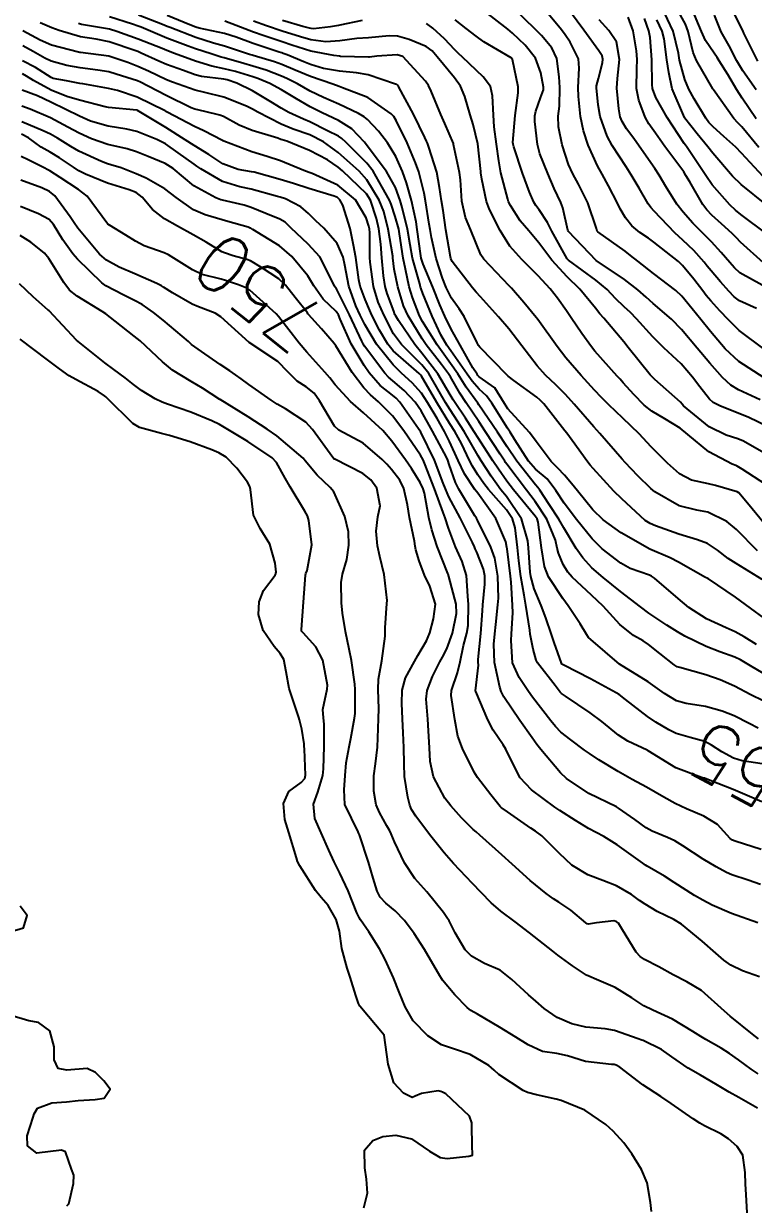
# Model space of a CAD drawing. Header units: metres. Extents: x 318500 to 325275, y 7408834 to 7428799.
# Drawn here: x 322776 to 322826.7, y 7421808 to 7421890.1 of the extents above; entities that cross this region are included whole.
import ezdxf
from ezdxf.enums import TextEntityAlignment as Align

# ---------------------------------------------------------------- set-up
doc = ezdxf.new("R2010")
doc.units = ezdxf.units.M
doc.header["$MEASUREMENT"] = 0
for name, color, linetype in [('Cotas', 45, 'Continuous'), ('Curvas de Nivel 1m', 11, 'Continuous'), ('Curvas de Nivel 5m', 15, 'Continuous'), ('Vias Primárias', 230, 'Continuous')]:
    doc.layers.add(name, color=color, linetype=linetype)
doc.styles.add('Style-STANDARD', font='STANDARD.shx')

msp = doc.modelspace()

# ---------------------------------------------------------------- linework, layer by layer
at = {"layer": 'Curvas de Nivel 1m', "flags": 128}
for points, elevation in [([(322827.438, 7421865.502), (322825.677, 7421866.654), (322824.724, 7421867.534), (322823.708, 7421868.729), (322823.035, 7421869.56), (322822.453, 7421870.295), (322821.736, 7421871.182), (322821.317, 7421871.584), (322819.757, 7421872.75), (322818.674, 7421873.616), (322818.171, 7421874.019), (322817.78, 7421874.302), (322815.9, 7421875.658), (322815.853, 7421875.712), (322815.802, 7421875.883), (322815.193, 7421877.666), (322814.54, 7421878.973), (322814.15, 7421879.677), (322813.86, 7421880.337), (322813.427, 7421881.687), (322813.16, 7421882.958), (322813.149, 7421883.691), (322813.226, 7421884.375), (322813.243, 7421885.69), (322813.203, 7421886.429), (322813.048, 7421887.694), (322812.702, 7421888.434), (322811.976, 7421889.289), (322811.77, 7421889.506), (322811.562, 7421889.716), (322810.002, 7421891.216)], 768), ([(322827.431, 7421867.503), (322825.709, 7421868.812), (322824.968, 7421869.531), (322824.363, 7421870.177), (322823.733, 7421870.866), (322823.423, 7421871.241), (322823.176, 7421871.558), (322822.551, 7421872.367), (322821.766, 7421873.309), (322821.484, 7421873.583), (322819.79, 7421874.929), (322819.406, 7421875.218), (322818.805, 7421875.615), (322818.251, 7421876.069), (322817.81, 7421876.629), (322817.44, 7421877.26), (322817.248, 7421877.639), (322816.626, 7421878.861), (322816.187, 7421879.655), (322815.859, 7421880.249), (322815.21, 7421881.667), (322814.889, 7421882.671), (322814.682, 7421883.672), (322814.545, 7421885.049), (322814.527, 7421885.674), (322814.598, 7421887.026), (322814.54, 7421887.674), (322813.972, 7421888.835), (322813.63, 7421889.339), (322813.361, 7421889.689), (322812.004, 7421891.33)], 769), ([(322827.078, 7421881.508), (322825.894, 7421882.939), (322825.606, 7421883.233), (322825.326, 7421883.529), (322823.93, 7421885.52), (322823.913, 7421885.55), (322823.888, 7421885.593), (322822.742, 7421887.568), (322822.515, 7421888.121), (322822.174, 7421889.577), (322821.987, 7421890.079), (322821.145, 7421891.589)], 776), ([(322826.876, 7421883.51), (322825.921, 7421884.935), (322825.548, 7421885.526), (322824.908, 7421886.573), (322824.323, 7421887.545), (322824.187, 7421887.772), (322823.965, 7421888.064), (322823.368, 7421888.953), (322823.098, 7421889.563), (322822.411, 7421891.167)], 777), ([(322826.995, 7421887.51), (322826.033, 7421889.466), (322826.009, 7421889.52), (322825.981, 7421889.58), (322825.004, 7421891.535)], 779), ([(322827.307, 7421851.502), (322825.491, 7421852.626), (322824.936, 7421852.97), (322824.199, 7421853.54), (322823.507, 7421854.01), (322822.818, 7421854.253), (322821.516, 7421854.643), (322819.898, 7421855.22), (322819.527, 7421855.382), (322819.181, 7421855.605), (322817.552, 7421857.103), (322817.01, 7421857.635), (322815.576, 7421859.203), (322815.366, 7421859.441), (322815.189, 7421859.656), (322814.115, 7421861.16), (322813.734, 7421861.679), (322813.612, 7421861.837), (322812.131, 7421863.703), (322811.895, 7421863.958), (322811.645, 7421864.171), (322810.058, 7421865.324), (322809.659, 7421865.634), (322809.61, 7421865.681), (322809.569, 7421865.731), (322807.688, 7421867.652), (322807.611, 7421867.761), (322807.511, 7421867.945), (322806.615, 7421869.777), (322806.254, 7421870.311), (322805.733, 7421871.049), (322805.368, 7421871.794), (322805.104, 7421872.445), (322804.656, 7421873.807), (322804.332, 7421875.272), (322804.244, 7421875.813), (322804.185, 7421876.195), (322803.93, 7421877.818), (322803.828, 7421878.337), (322803.452, 7421879.824), (322803.235, 7421880.45), (322802.659, 7421881.832), (322801.896, 7421883.39), (322801.716, 7421883.66), (322801.531, 7421883.846), (322799.917, 7421884.991), (322798.161, 7421885.662), (322797.928, 7421885.747), (322797.494, 7421885.904), (322795.938, 7421886.437), (322794.885, 7421886.877), (322793.943, 7421887.278), (322793.447, 7421887.457), (322791.949, 7421887.905), (322791.893, 7421887.924), (322791.703, 7421887.982), (322789.958, 7421888.554), (322789.21, 7421888.762), (322787.967, 7421889.149), (322786.184, 7421889.841), (322785.978, 7421889.923), (322785.657, 7421890.055), (322783.989, 7421890.695)], 761), ([(322826.974, 7421853.505), (322825.522, 7421854.983), (322824.845, 7421855.53), (322823.539, 7421856.17), (322822.774, 7421856.329), (322821.546, 7421856.618), (322819.842, 7421857.597), (322819.562, 7421857.826), (322818.659, 7421858.701), (322817.78, 7421859.627), (322817.583, 7421859.856), (322816.024, 7421861.654), (322815.617, 7421862.106), (322814.248, 7421863.674), (322813.647, 7421864.347), (322812.983, 7421865.02), (322812.268, 7421865.701), (322811.67, 7421866.357), (322810.619, 7421867.726), (322809.708, 7421868.919), (322809.004, 7421869.747), (322807.734, 7421871.137), (322807.444, 7421871.471), (322807.199, 7421871.768), (322805.767, 7421873.596), (322805.68, 7421873.791), (322805.65, 7421873.913), (322805.348, 7421875.797), (322805.15, 7421877.136), (322805.04, 7421877.802), (322804.899, 7421878.739), (322804.716, 7421879.807), (322804.156, 7421881.536), (322804.055, 7421881.817), (322804.005, 7421881.942), (322803.884, 7421882.203), (322803.101, 7421883.828), (322802.065, 7421885.701), (322801.985, 7421885.839), (322801.931, 7421885.892), (322801.85, 7421885.923), (322799.94, 7421886.551), (322799.132, 7421886.692), (322797.944, 7421886.819), (322796.847, 7421887.01), (322795.95, 7421887.269), (322795.482, 7421887.456), (322794.309, 7421887.945), (322794.049, 7421888.046), (322793.952, 7421888.08), (322793.763, 7421888.142), (322791.961, 7421888.744), (322790.772, 7421889.188), (322789.972, 7421889.438), (322788.199, 7421889.804), (322787.978, 7421889.867), (322787.561, 7421890.034), (322785.99, 7421890.693)], 762), ([(322827.344, 7421855.502), (322826.392, 7421856.667), (322825.687, 7421857.519), (322825.561, 7421857.596), (322824.063, 7421858.04), (322823.566, 7421858.147), (322822.395, 7421858.395), (322821.573, 7421858.833), (322820.728, 7421859.589), (322819.597, 7421860.718), (322818.765, 7421861.613), (322817.626, 7421862.722), (322816.646, 7421863.645), (322816.148, 7421864.155), (322815.65, 7421864.667), (322814.724, 7421865.669), (322813.678, 7421866.897), (322813.066, 7421867.689), (322811.718, 7421869.572), (322811.611, 7421869.712), (322810.751, 7421870.746), (322809.904, 7421871.738), (322809.743, 7421871.913), (322807.966, 7421873.758), (322807.774, 7421874.06), (322807.065, 7421875.771), (322806.694, 7421876.662), (322806.438, 7421877.781), (322806.351, 7421879.273), (322806.288, 7421879.783), (322805.879, 7421881.717), (322805.859, 7421881.79), (322805.279, 7421883.184), (322805.001, 7421883.803), (322804.309, 7421885.43), (322804.135, 7421885.817), (322803.935, 7421886.129), (322802.36, 7421887.836), (322801.961, 7421887.96), (322800.549, 7421887.861), (322800.045, 7421887.783), (322799.959, 7421887.783), (322798.013, 7421887.845), (322797.959, 7421887.848), (322797.55, 7421887.904), (322795.963, 7421888.202), (322794.632, 7421888.612), (322793.963, 7421888.843), (322792.653, 7421889.287), (322791.973, 7421889.534), (322790.788, 7421889.992), (322789.984, 7421890.289)], 763), ([(322827.566, 7421858.108), (322825.917, 7421859.177), (322825.579, 7421859.379), (322825.485, 7421859.428), (322825.219, 7421859.525), (322823.592, 7421860.371), (322822.145, 7421861.572), (322821.617, 7421862.016), (322820.542, 7421862.675), (322819.634, 7421863.186), (322819.1, 7421863.608), (322818.385, 7421864.356), (322817.655, 7421865.176), (322817.439, 7421865.415), (322817.231, 7421865.636), (322815.686, 7421867.361), (322815.446, 7421867.662), (322814.781, 7421868.592), (322814.036, 7421869.677), (322813.725, 7421870.157), (322813.1, 7421871.056), (322812.574, 7421871.697), (322811.753, 7421872.593), (322810.609, 7421873.727), (322809.784, 7421874.66), (322809.105, 7421875.747), (322808.367, 7421877.202), (322808.158, 7421877.757), (322807.843, 7421879.31), (322807.775, 7421879.761), (322807.765, 7421879.847), (322807.567, 7421881.765), (322807.235, 7421883.111), (322807.016, 7421883.773), (322806.649, 7421885.049), (322806.353, 7421885.784), (322805.938, 7421886.347), (322804.743, 7421887.808), (322804.378, 7421888.228), (322803.967, 7421888.527), (322802.792, 7421889.012), (322801.974, 7421889.241), (322801.398, 7421889.272), (322799.973, 7421889.138), (322799.168, 7421889.078), (322797.97, 7421888.93), (322797.016, 7421888.863), (322795.971, 7421888.992), (322795.234, 7421889.196), (322793.975, 7421889.589), (322792.878, 7421889.967), (322791.985, 7421890.295)], 764), ([(322827.62, 7421862.16), (322826.386, 7421862.755), (322825.633, 7421863.056), (322824.414, 7421863.538), (322823.898, 7421863.802), (322823.645, 7421864.029), (322822.977, 7421864.884), (322822.46, 7421865.568), (322821.673, 7421866.475), (322820.483, 7421867.592), (322819.701, 7421868.363), (322818.582, 7421869.617), (322818.154, 7421870.054), (322817.728, 7421870.443), (322817.13, 7421871.035), (322816.529, 7421871.648), (322815.75, 7421872.296), (322813.863, 7421873.679), (322813.772, 7421873.781), (322812.703, 7421875.696), (322812.399, 7421876.294), (322811.815, 7421877.194), (322811.586, 7421877.482), (322811.448, 7421877.716), (322811.151, 7421878.399), (322810.656, 7421879.728), (322810.054, 7421881.56), (322810.003, 7421881.738), (322809.992, 7421881.85), (322810.159, 7421883.736), (322810.355, 7421885.302), (322810.362, 7421885.734), (322809.958, 7421887.624), (322809.875, 7421887.741), (322807.971, 7421888.86), (322807.449, 7421889.242), (322806.753, 7421889.778), (322805.989, 7421890.378)], 766), ([(322827.163, 7421863.987), (322825.652, 7421864.683), (322825.124, 7421864.998), (322824.55, 7421865.537), (322823.675, 7421866.52), (322822.797, 7421867.563), (322821.709, 7421868.878), (322821, 7421869.587), (322819.731, 7421870.685), (322819.244, 7421871.117), (322818.681, 7421871.616), (322817.751, 7421872.337), (322815.77, 7421873.66), (322813.844, 7421875.68), (322813.801, 7421875.767), (322813.456, 7421877.325), (322813.325, 7421877.687), (322812.871, 7421878.658), (322812.426, 7421879.701), (322811.871, 7421881.083), (322811.697, 7421881.713), (322811.51, 7421883.33), (322811.518, 7421883.716), (322811.583, 7421884.037), (322811.919, 7421884.967), (322812.108, 7421885.527), (322812.114, 7421885.707), (322811.945, 7421886.703), (322811.558, 7421887.716), (322810.855, 7421888.612), (322809.977, 7421889.466), (322809.645, 7421889.743), (322807.999, 7421891)], 767), ([(322827.3, 7421871.951), (322825.759, 7421872.818), (322825.381, 7421873.143), (322825.055, 7421873.531), (322824.465, 7421874.224), (322823.791, 7421874.95), (322823.494, 7421875.253), (322823.182, 7421875.559), (322822.49, 7421876.253), (322821.814, 7421877.016), (322821.383, 7421877.584), (322820.624, 7421878.807), (322820.156, 7421879.597), (322819.857, 7421880.051), (322818.758, 7421881.617), (322818.39, 7421882.128), (322817.892, 7421882.812), (322817.574, 7421883.312), (322817.454, 7421883.637), (322817.353, 7421884.194), (322817.208, 7421885.641), (322817.263, 7421886.318), (322817.406, 7421887.638), (322817.188, 7421888.858), (322816.656, 7421889.65), (322815.991, 7421890.374)], 771), ([(322827.392, 7421873.504), (322825.791, 7421874.943), (322825.51, 7421875.239), (322825.22, 7421875.529), (322824.471, 7421876.205), (322823.813, 7421876.821), (322823.451, 7421877.19), (322823.173, 7421877.56), (322822.278, 7421879.139), (322822.01, 7421879.578), (322821.853, 7421879.812), (322820.546, 7421881.593), (322819.889, 7421882.52), (322819.435, 7421883.147), (322819.173, 7421883.611), (322818.745, 7421884.79), (322818.574, 7421885.62), (322818.598, 7421886.972), (322818.619, 7421887.62), (322818.57, 7421888.225), (322818.335, 7421889.625), (322817.994, 7421890.565)], 772), ([(322827.658, 7421875.501), (322825.813, 7421876.849), (322825.443, 7421877.152), (322825.061, 7421877.531), (322823.841, 7421878.926), (322823.387, 7421879.557), (322822.423, 7421881.021), (322822.052, 7421881.577), (322821.979, 7421881.676), (322821.882, 7421881.802), (322820.697, 7421883.592), (322819.921, 7421884.998), (322819.692, 7421885.604), (322819.659, 7421885.879), (322819.65, 7421887.605), (322819.522, 7421889.154), (322819.436, 7421889.608), (322819.128, 7421890.478)], 773), ([(322827.625, 7421877.502), (322825.841, 7421878.948), (322825.251, 7421879.529), (322823.874, 7421881.123), (322823.53, 7421881.555), (322822.796, 7421882.473), (322821.915, 7421883.58), (322821.9, 7421883.601), (322821.065, 7421885.589), (322820.82, 7421886.718), (322820.688, 7421887.593), (322820.497, 7421889.072), (322820.365, 7421889.596), (322819.992, 7421890.388)], 774), ([(322826.894, 7421885.51), (322825.95, 7421886.839), (322825.543, 7421887.526), (322825.009, 7421888.573), (322824.457, 7421889.543), (322823.997, 7421890.697)], 778), ([(322827.364, 7421843.064), (322826.525, 7421843.503), (322825.379, 7421844.089), (322824.394, 7421844.526), (322823.39, 7421844.88), (322821.581, 7421845.385), (322821.398, 7421845.447), (322821.202, 7421845.573), (322820.193, 7421846.373), (322819.414, 7421846.995), (322819.048, 7421847.237), (322818.375, 7421847.616), (322817.431, 7421848.377), (322816.253, 7421849.642), (322815.462, 7421850.421), (322814.101, 7421851.671), (322813.815, 7421852.007), (322813.489, 7421852.549), (322813.151, 7421853.34), (322813.075, 7421853.686), (322812.959, 7421854.238), (322812.345, 7421855.698), (322811.548, 7421856.932), (322810.937, 7421857.716), (322809.578, 7421859.518), (322809.49, 7421859.642), (322809.431, 7421859.732), (322809.116, 7421860.208), (322808.093, 7421861.753), (322807.621, 7421862.471), (322806.741, 7421863.773), (322806.305, 7421864.439), (322805.658, 7421865.581), (322805.526, 7421865.791), (322805.037, 7421866.429), (322803.978, 7421867.807), (322803.696, 7421868.213), (322802.726, 7421869.825), (322802.407, 7421870.51), (322801.997, 7421871.836), (322801.758, 7421873.072), (322801.665, 7421873.842), (322801.652, 7421873.961), (322801.344, 7421875.847), (322801.037, 7421877.077), (322800.716, 7421877.857), (322799.841, 7421879.278), (322799.309, 7421879.878), (322797.869, 7421881.156), (322796.836, 7421881.91), (322795.885, 7421882.386), (322794.743, 7421882.792), (322793.892, 7421883.14), (322792.273, 7421883.966), (322791.903, 7421884.17), (322791.507, 7421884.375), (322789.915, 7421885.013), (322788.61, 7421885.33), (322787.922, 7421885.503), (322786.354, 7421886.046), (322785.932, 7421886.222), (322784.684, 7421886.815), (322783.941, 7421887.137), (322783.266, 7421887.413), (322781.947, 7421887.859), (322779.972, 7421888.107), (322779.95, 7421888.107), (322779.932, 7421888.112), (322779.834, 7421888.132), (322777.957, 7421888.627), (322777.159, 7421888.975), (322775.972, 7421889.626)], 757), ([(322827.392, 7421844.982), (322826.489, 7421845.504), (322825.806, 7421845.918), (322825.406, 7421846.109), (322824.354, 7421846.48), (322823.413, 7421846.84), (322821.936, 7421847.565), (322821.424, 7421847.86), (322820.679, 7421848.334), (322819.444, 7421849.173), (322818.848, 7421849.609), (322817.466, 7421850.673), (322816.266, 7421851.642), (322815.487, 7421852.311), (322814.841, 7421853.007), (322814.379, 7421853.667), (322813.521, 7421855.087), (322813.174, 7421855.685), (322812.516, 7421856.725), (322811.874, 7421857.705), (322811.737, 7421857.883), (322811.564, 7421858.071), (322810.277, 7421859.723), (322809.595, 7421860.716), (322808.916, 7421861.74), (322807.638, 7421863.643), (322807.552, 7421863.761), (322806.743, 7421864.866), (322806.16, 7421865.782), (322805.671, 7421866.5), (322804.738, 7421867.8), (322803.714, 7421869.422), (322803.515, 7421869.813), (322803.012, 7421871.1), (322802.799, 7421871.824), (322802.533, 7421873.054), (322802.379, 7421873.834), (322802.126, 7421875.506), (322802.063, 7421875.837), (322801.809, 7421876.731), (322801.547, 7421877.574), (322801.428, 7421877.846), (322800.919, 7421878.769), (322800.295, 7421879.863), (322799.858, 7421880.426), (322798.396, 7421881.892), (322798.126, 7421882.14), (322797.884, 7421882.294), (322797.127, 7421882.668), (322795.894, 7421883.294), (322795.454, 7421883.485), (322794.44, 7421883.942), (322793.904, 7421884.239), (322793.184, 7421884.685), (322791.922, 7421885.447), (322790.817, 7421885.987), (322790.151, 7421886.216), (322789.933, 7421886.262), (322788.364, 7421886.454), (322787.935, 7421886.557), (322787.121, 7421886.855), (322785.942, 7421887.278), (322785.397, 7421887.51), (322784.189, 7421888.076), (322783.951, 7421888.177), (322783.802, 7421888.232), (322781.961, 7421888.854), (322781.051, 7421889.032), (322779.966, 7421889.204), (322778.486, 7421889.639), (322777.975, 7421889.827), (322777.164, 7421890.172)], 758), ([(322826.907, 7421846.997), (322826.049, 7421847.514), (322825.425, 7421847.873), (322824.813, 7421848.145), (322823.438, 7421848.77), (322822.221, 7421849.562), (322821.459, 7421850.179), (322819.832, 7421851.595), (322819.626, 7421851.743), (322819.482, 7421851.813), (322818.146, 7421852.279), (322817.49, 7421852.64), (322816.201, 7421853.643), (322815.51, 7421854.327), (322814.415, 7421855.667), (322813.547, 7421856.807), (322812.978, 7421857.689), (322812.369, 7421858.499), (322811.575, 7421859.175), (322811.076, 7421859.715), (322810.13, 7421861.197), (322809.807, 7421861.728), (322809.614, 7421862.019), (322808.528, 7421863.747), (322808.158, 7421864.265), (322807.65, 7421864.724), (322807.158, 7421865.27), (322806.819, 7421865.773), (322805.684, 7421867.392), (322805.407, 7421867.793), (322804.989, 7421868.509), (322804.378, 7421869.803), (322803.736, 7421871.378), (322803.618, 7421871.691), (322803.584, 7421871.812), (322803.522, 7421872.035), (322803.031, 7421873.827), (322802.864, 7421874.749), (322802.681, 7421875.831), (322802.31, 7421877.34), (322802.167, 7421877.837), (322801.834, 7421878.745), (322801.224, 7421879.849), (322799.877, 7421881.639), (322799.693, 7421881.873), (322798.815, 7421882.812), (322797.895, 7421883.391), (322796.755, 7421883.911), (322795.906, 7421884.344), (322794.956, 7421884.893), (322793.924, 7421885.519), (322793.113, 7421885.958), (322792.282, 7421886.315), (322791.935, 7421886.431), (322790.731, 7421886.785), (322789.94, 7421886.978), (322789.081, 7421887.153), (322787.945, 7421887.5), (322786.496, 7421888.045), (322785.953, 7421888.252), (322785.63, 7421888.38), (322783.964, 7421889.041), (322782.494, 7421889.58), (322781.974, 7421889.724), (322780.044, 7421890.065), (322779.979, 7421890.079), (322779.831, 7421890.132)], 759), ([(322827.017, 7421841.175), (322826.407, 7421841.504), (322825.348, 7421842.029), (322824.534, 7421842.351), (322823.357, 7421842.679), (322822.035, 7421842.888), (322821.363, 7421843.076), (322820.519, 7421843.583), (322819.382, 7421844.393), (322817.4, 7421845.63), (322815.417, 7421847.342), (322815.251, 7421847.485), (322815.117, 7421847.655), (322814.663, 7421848.43), (322813.833, 7421849.674), (322813.458, 7421850.184), (322812.458, 7421851.695), (322812.188, 7421852.401), (322811.987, 7421853.703), (322811.755, 7421855.478), (322811.671, 7421855.708), (322811.533, 7421855.913), (322810.031, 7421857.725), (322809.566, 7421858.328), (322808.993, 7421859.158), (322808.606, 7421859.745), (322807.603, 7421861.299), (322807.309, 7421861.765), (322806.698, 7421862.7), (322805.977, 7421863.785), (322805.846, 7421863.991), (322805.646, 7421864.341), (322804.783, 7421865.799), (322803.681, 7421867.221), (322803.185, 7421867.818), (322802.046, 7421869.504), (322801.843, 7421869.838), (322801.803, 7421869.921), (322801.723, 7421870.138), (322801.258, 7421871.37), (322801.119, 7421871.849), (322800.999, 7421872.604), (322800.896, 7421873.853), (322800.835, 7421874.803), (322800.695, 7421875.857), (322800.521, 7421876.573), (322800.096, 7421877.866), (322799.827, 7421878.304), (322798.163, 7421879.895), (322797.854, 7421880.157), (322797.113, 7421880.656), (322795.871, 7421881.306), (322794.302, 7421881.944), (322793.976, 7421882.043), (322793.881, 7421882.079), (322793.669, 7421882.165), (322791.887, 7421882.695), (322790.983, 7421883.076), (322789.897, 7421883.664), (322789.654, 7421883.761), (322788.608, 7421884.019), (322787.902, 7421884.187), (322787.663, 7421884.273), (322785.916, 7421885.128), (322784.079, 7421886.078), (322783.979, 7421886.128), (322783.931, 7421886.148), (322782.445, 7421886.612), (322781.936, 7421886.76), (322781.171, 7421886.884), (322779.939, 7421887.053), (322779.011, 7421887.214), (322777.943, 7421887.504), (322777.496, 7421887.717), (322776.691, 7421888.179), (322775.956, 7421888.58)], 756), ([(322827.276, 7421836.057), (322826.266, 7421836.496), (322825.281, 7421836.906), (322823.686, 7421837.544), (322823.292, 7421837.692), (322823.092, 7421837.753), (322821.303, 7421838.429), (322819.393, 7421839.599), (322819.35, 7421839.629), (322819.32, 7421839.644), (322817.969, 7421840.263), (322817.331, 7421840.692), (322816.176, 7421841.642), (322815.349, 7421842.248), (322813.648, 7421843.393), (322813.369, 7421843.592), (322813.284, 7421843.681), (322812.927, 7421844.137), (322811.709, 7421845.705), (322811.605, 7421845.91), (322811.41, 7421846.662), (322811.201, 7421847.712), (322811.16, 7421847.977), (322810.881, 7421849.716), (322810.772, 7421850.405), (322810.553, 7421851.719), (322810.405, 7421852.807), (322810.316, 7421853.722), (322810.157, 7421855.088), (322809.964, 7421855.726), (322809.539, 7421856.346), (322808.309, 7421857.749), (322807.986, 7421858.175), (322807.57, 7421858.78), (322807.183, 7421859.373), (322806.983, 7421859.769), (322806.421, 7421860.955), (322805.958, 7421861.785), (322805.618, 7421862.326), (322804.707, 7421863.799), (322803.658, 7421865.622), (322803.579, 7421865.731), (322803.485, 7421865.813), (322801.683, 7421867.386), (322801.3, 7421867.846), (322800.725, 7421868.834), (322800.196, 7421869.863), (322800.049, 7421870.191), (322799.731, 7421870.95), (322799.387, 7421871.874), (322799.292, 7421872.329), (322799.082, 7421873.877), (322798.927, 7421874.735), (322798.702, 7421875.881), (322798.19, 7421877.512), (322797.977, 7421877.888), (322797.822, 7421878.031), (322797.584, 7421878.134), (322795.831, 7421878.658), (322794.758, 7421879.015), (322793.84, 7421879.299), (322792.025, 7421879.791), (322791.848, 7421879.83), (322790.907, 7421879.984), (322789.856, 7421880.371), (322788.875, 7421881.024), (322787.866, 7421881.651), (322787.237, 7421882.036), (322785.883, 7421882.91), (322783.936, 7421884.079), (322783.9, 7421884.099), (322783.876, 7421884.105), (322781.903, 7421884.29), (322781.686, 7421884.33), (322779.91, 7421884.791), (322779.008, 7421885.049), (322777.92, 7421885.503), (322776.701, 7421886.178), (322776.225, 7421886.478), (322775.934, 7421886.626)], 754), ([(322827.229, 7421832.754), (322825.432, 7421833.322), (322825.238, 7421833.399), (322825.086, 7421833.522), (322824.197, 7421834.483), (322823.255, 7421835.058), (322822.048, 7421835.562), (322821.265, 7421835.932), (322820.475, 7421836.378), (322819.282, 7421837.085), (322818.287, 7421837.615), (322817.298, 7421838.158), (322815.973, 7421838.98), (322815.316, 7421839.41), (322814.977, 7421839.655), (322814.02, 7421840.363), (322813.332, 7421840.9), (322812.95, 7421841.3), (322812.637, 7421841.691), (322811.364, 7421843.327), (322811.085, 7421843.713), (322810.419, 7421844.685), (322809.965, 7421845.724), (322809.879, 7421847.262), (322809.907, 7421847.725), (322809.982, 7421849.185), (322809.975, 7421849.725), (322809.879, 7421851.321), (322809.837, 7421851.726), (322809.589, 7421853.639), (322809.581, 7421853.729), (322809.506, 7421854.13), (322808.82, 7421855.741), (322807.556, 7421857.506), (322807.356, 7421857.763), (322806.638, 7421858.842), (322806.197, 7421859.781), (322805.6, 7421861.1), (322805.239, 7421861.794), (322804.73, 7421862.692), (322804.064, 7421863.806), (322803.646, 7421864.437), (322803.006, 7421865.172), (322802.265, 7421865.831), (322801.669, 7421866.412), (322800.527, 7421867.857), (322799.71, 7421869.218), (322799.383, 7421869.873), (322799.083, 7421870.52), (322798.598, 7421871.881), (322798.314, 7421873.332), (322798.205, 7421873.886), (322797.784, 7421874.836), (322796.855, 7421875.904), (322796.309, 7421876.416), (322795.81, 7421876.921), (322795.273, 7421877.386), (322794.196, 7421877.944), (322793.822, 7421878.072), (322793.656, 7421878.118), (322791.83, 7421878.619), (322791.03, 7421878.784), (322789.837, 7421879.153), (322788.324, 7421880.023), (322788.046, 7421880.22), (322787.853, 7421880.361), (322786.757, 7421881.145), (322785.867, 7421881.766), (322785.684, 7421881.868), (322785.27, 7421882.059), (322783.878, 7421882.632), (322783.183, 7421882.788), (322781.883, 7421882.998), (322780.66, 7421883.35), (322779.893, 7421883.683), (322778.952, 7421884.144), (322777.907, 7421884.655), (322776.979, 7421885.109), (322775.919, 7421885.489)], 753), ([(322827.198, 7421830.313), (322826.32, 7421830.622), (322825.205, 7421830.984), (322824.821, 7421831.141), (322824.098, 7421831.537), (322823.218, 7421832.084), (322821.795, 7421833.001), (322821.237, 7421833.34), (322820.736, 7421833.578), (322819.662, 7421834.011), (322819.247, 7421834.252), (322818.47, 7421834.83), (322817.336, 7421835.629), (322817.261, 7421835.674), (322817.18, 7421835.712), (322815.275, 7421836.643), (322813.713, 7421837.674), (322813.296, 7421838.065), (322811.945, 7421839.701), (322811.665, 7421840.047), (322811.328, 7421840.493), (322810.473, 7421841.719), (322809.364, 7421843.362), (322809.18, 7421843.733), (322809.095, 7421844.013), (322808.716, 7421845.74), (322808.679, 7421847.007), (322808.743, 7421847.74), (322808.803, 7421848.366), (322808.957, 7421849.737), (322808.99, 7421850.204), (322808.944, 7421851.738), (322808.742, 7421852.991), (322808.468, 7421853.745), (322807.528, 7421855.629), (322807.462, 7421855.761), (322807.361, 7421855.934), (322806.241, 7421857.78), (322806.015, 7421858.234), (322805.577, 7421859.494), (322805.475, 7421859.791), (322805.379, 7421859.997), (322804.41, 7421861.802), (322803.631, 7421863.211), (322803.207, 7421863.816), (322802.444, 7421864.624), (322801.655, 7421865.31), (322801.367, 7421865.555), (322801.108, 7421865.848), (322799.688, 7421867.723), (322799.599, 7421867.871), (322799.502, 7421868.063), (322798.637, 7421869.881), (322797.738, 7421871.684), (322797.656, 7421871.808), (322797.598, 7421871.892), (322797.462, 7421872.177), (322796.577, 7421873.908), (322795.783, 7421874.791), (322794.574, 7421875.938), (322794.174, 7421876.315), (322793.806, 7421876.535), (322792.84, 7421876.93), (322791.814, 7421877.351), (322791.34, 7421877.502), (322789.819, 7421877.851), (322789.702, 7421877.885), (322789.362, 7421878.007), (322787.832, 7421878.859), (322786.398, 7421880.045), (322785.854, 7421880.404), (322784.676, 7421880.886), (322783.861, 7421881.222), (322783.198, 7421881.425), (322781.866, 7421881.723), (322780.724, 7421882.121), (322779.876, 7421882.512), (322779.092, 7421882.931), (322777.891, 7421883.563), (322776.48, 7421884.181), (322775.903, 7421884.384)], 752), ([(322826.995, 7421827.66), (322825.172, 7421828.292), (322823.841, 7421828.879), (322823.185, 7421829.228), (322822.614, 7421829.556), (322821.199, 7421830.466), (322820.525, 7421830.905), (322819.31, 7421831.598), (322819.211, 7421831.663), (322819.015, 7421831.801), (322817.232, 7421833.082), (322816.319, 7421833.639), (322815.246, 7421834.215), (322814.343, 7421834.755), (322813.258, 7421835.458), (322813.124, 7421835.547), (322812.912, 7421835.685), (322811.278, 7421836.881), (322810.494, 7421837.718), (322809.667, 7421839.375), (322809.505, 7421839.728), (322809.323, 7421840.026), (322808.627, 7421841.035), (322808.252, 7421841.746), (322807.411, 7421843.717), (322807.407, 7421843.759), (322807.606, 7421845.548), (322807.591, 7421845.757), (322807.588, 7421845.943), (322807.762, 7421847.755), (322807.879, 7421849.318), (322807.915, 7421849.753), (322808.053, 7421851.17), (322808.052, 7421851.751), (322807.956, 7421852.224), (322807.496, 7421853.4), (322807.382, 7421853.645), (322807.33, 7421853.763), (322807.191, 7421854.078), (322806.335, 7421855.778), (322805.552, 7421857.246), (322805.303, 7421857.793), (322805.153, 7421858.205), (322804.547, 7421859.8), (322803.609, 7421861.734), (322803.566, 7421861.811), (322803.447, 7421861.978), (322802.133, 7421863.833), (322801.899, 7421864.093), (322801.645, 7421864.3), (322800.782, 7421864.984), (322800.02, 7421865.865), (322799.667, 7421866.359), (322798.757, 7421867.879), (322798.011, 7421869.591), (322797.885, 7421869.888), (322797.722, 7421870.123), (322796.811, 7421870.984), (322796.161, 7421871.914), (322795.75, 7421872.59), (322794.64, 7421873.937), (322793.781, 7421874.676), (322791.94, 7421875.827), (322791.799, 7421875.9), (322791.748, 7421875.92), (322791.608, 7421875.973), (322790.192, 7421876.383), (322789.805, 7421876.488), (322788.619, 7421876.828), (322787.812, 7421877.19), (322786.623, 7421878.042), (322785.829, 7421878.643), (322784.53, 7421879.379), (322783.844, 7421879.693), (322782.793, 7421880.096), (322782.065, 7421880.32), (322781.853, 7421880.388), (322781.421, 7421880.548), (322779.861, 7421881.257), (322779.303, 7421881.577), (322778.379, 7421882.152), (322777.874, 7421882.431), (322777.367, 7421882.678), (322775.887, 7421883.297)], 751), ([(322827.052, 7421819.606), (322826.629, 7421819.924), (322825.075, 7421821.177), (322824.681, 7421821.526), (322823.101, 7421822.942), (322822.08, 7421823.56), (322821.115, 7421824.032), (322820.121, 7421824.586), (322819.125, 7421825.103), (322818.826, 7421825.303), (322818.562, 7421825.609), (322817.61, 7421827.166), (322817.317, 7421827.628), (322817.237, 7421827.705), (322817.161, 7421827.751), (322817.008, 7421827.785), (322815.791, 7421827.644), (322815.243, 7421827.565), (322815.159, 7421827.587), (322815.069, 7421827.651), (322814.025, 7421828.524), (322813.174, 7421829.096), (322812.817, 7421829.326), (322812.316, 7421829.693), (322811.193, 7421830.605), (322809.939, 7421831.723), (322809.22, 7421832.375), (322807.695, 7421833.753), (322807.45, 7421833.965), (322807.244, 7421834.145), (322806.43, 7421834.95), (322805.685, 7421835.784), (322805.268, 7421836.321), (322804.479, 7421837.798), (322804.244, 7421838.863), (322804.209, 7421839.801), (322804.141, 7421840.993), (322804.082, 7421841.803), (322803.977, 7421843.188), (322804.035, 7421843.803), (322804.409, 7421844.776), (322804.925, 7421845.795), (322805.098, 7421846.098), (322805.409, 7421846.676), (322805.806, 7421847.784), (322806.082, 7421849.139), (322806.049, 7421849.781), (322805.548, 7421851.72), (322805.531, 7421851.789), (322805.519, 7421851.828), (322805.481, 7421851.915), (322804.735, 7421853.798), (322804.365, 7421854.953), (322804.163, 7421855.804), (322803.853, 7421857.51), (322803.763, 7421857.808), (322803.564, 7421858.239), (322802.961, 7421859.206), (322802.534, 7421859.826), (322801.599, 7421861.104), (322800.952, 7421861.85), (322799.628, 7421863.09), (322798.707, 7421863.879), (322797.651, 7421865.017), (322797.275, 7421865.514), (322796.946, 7421865.901), (322795.681, 7421867.294), (322795.158, 7421867.928), (322793.717, 7421869.772), (322793.554, 7421869.952), (322791.736, 7421871.599), (322791.514, 7421871.749), (322790.933, 7421871.982), (322790.031, 7421872.283), (322789.745, 7421872.356), (322788.426, 7421872.696), (322787.755, 7421873.005), (322786.082, 7421874.047), (322785.772, 7421874.195), (322784.395, 7421874.686), (322783.784, 7421875.007), (322783.126, 7421875.426), (322781.982, 7421876.107), (322781.867, 7421876.185), (322781.793, 7421876.283), (322780.439, 7421878.124), (322779.827, 7421878.598), (322778.559, 7421879.43), (322777.846, 7421879.887), (322777.302, 7421880.168), (322776.328, 7421880.656), (322775.857, 7421880.896)], 749), ([(322827.025, 7421817.168), (322826.538, 7421817.497), (322825.671, 7421818.145), (322825.041, 7421818.583), (322824.453, 7421818.938), (322823.403, 7421819.545), (322823.053, 7421819.762), (322822.5, 7421820.114), (322821.071, 7421820.954), (322819.7, 7421821.591), (322819.084, 7421821.894), (322818.254, 7421822.451), (322817.103, 7421823.154), (322815.954, 7421823.642), (322815.106, 7421824.025), (322814.123, 7421824.657), (322813.126, 7421825.399), (322812.768, 7421825.685), (322811.149, 7421826.954), (322810.149, 7421827.72), (322809.167, 7421828.462), (322808.476, 7421829.044), (322807.785, 7421829.751), (322807.189, 7421830.39), (322805.866, 7421831.78), (322805.221, 7421832.525), (322804.211, 7421833.8), (322803.253, 7421835.061), (322802.959, 7421835.516), (322802.833, 7421835.816), (322802.701, 7421836.386), (322802.471, 7421837.822), (322802.434, 7421838.692), (322802.415, 7421839.824), (322802.369, 7421840.863), (322802.332, 7421841.825), (322802.291, 7421842.891), (322802.311, 7421843.826), (322802.531, 7421844.674), (322803.157, 7421845.814), (322803.404, 7421846.218), (322803.985, 7421847.234), (322804.23, 7421847.802), (322804.472, 7421848.762), (322804.618, 7421849.798), (322804.23, 7421851.041), (322803.856, 7421851.806), (322803.49, 7421852.805), (322803.257, 7421853.573), (322803.208, 7421853.814), (322803.153, 7421854.168), (322802.806, 7421855.821), (322802.673, 7421856.693), (322802.429, 7421857.827), (322802.135, 7421858.401), (322801.573, 7421859.143), (322801.238, 7421859.506), (322800.911, 7421859.85), (322799.597, 7421860.981), (322797.907, 7421861.887), (322797.614, 7421862.15), (322796.565, 7421863.906), (322796.191, 7421864.457), (322795.65, 7421864.882), (322795.004, 7421865.28), (322794.371, 7421865.939), (322793.67, 7421866.648), (322791.69, 7421867.97), (322789.716, 7421869.753), (322789.31, 7421870.006), (322788.154, 7421870.454), (322787.726, 7421870.639), (322786.367, 7421871.41), (322785.738, 7421871.81), (322785.586, 7421871.9), (322785.269, 7421872.057), (322783.75, 7421872.728), (322782.651, 7421873.202), (322781.764, 7421873.688), (322781.283, 7421874.115), (322779.788, 7421875.913), (322779.696, 7421876.038), (322779.628, 7421876.132), (322779.245, 7421876.691), (322778.189, 7421878.154), (322777.824, 7421878.45), (322777.284, 7421878.713), (322775.836, 7421879.233)], 748), ([(322826.989, 7421814.778), (322825.681, 7421815.51), (322825.006, 7421815.888), (322824.094, 7421816.454), (322823.023, 7421817.074), (322822.174, 7421817.559), (322821.038, 7421818.351), (322820.323, 7421818.861), (322819.049, 7421819.475), (322818.957, 7421819.509), (322818.683, 7421819.605), (322817.058, 7421820.166), (322816.405, 7421820.292), (322815.061, 7421820.415), (322814.092, 7421820.637), (322813.071, 7421821.082), (322812.173, 7421821.694), (322811.588, 7421822.205), (322811.089, 7421822.643), (322809.909, 7421823.722), (322809.109, 7421824.356), (322808.025, 7421824.837), (322807.124, 7421825.329), (322806.68, 7421825.767), (322805.974, 7421826.951), (322805.567, 7421827.784), (322805.411, 7421828.035), (322805.166, 7421828.374), (322804.012, 7421829.802), (322803.194, 7421830.734), (322802.464, 7421831.821), (322801.781, 7421833.282), (322801.541, 7421833.835), (322801.439, 7421834.034), (322801.246, 7421834.39), (322800.735, 7421835.328), (322800.511, 7421835.851), (322800.336, 7421836.793), (322800.334, 7421837.854), (322800.459, 7421838.696), (322800.592, 7421839.851), (322800.627, 7421841.144), (322800.661, 7421841.85), (322800.678, 7421842.522), (322800.633, 7421843.851), (322800.661, 7421844.571), (322800.885, 7421845.848), (322801.135, 7421847.562), (322801.135, 7421847.844), (322801.121, 7421848.149), (322801.246, 7421849.843), (322801.256, 7421850.04), (322801.055, 7421851.846), (322800.748, 7421853.106), (322800.602, 7421853.853), (322800.503, 7421854.868), (322800.62, 7421855.854), (322800.776, 7421856.617), (322800.538, 7421857.855), (322800.122, 7421858.418), (322799.57, 7421858.868), (322797.618, 7421859.852), (322797.58, 7421859.871), (322797.493, 7421859.98), (322796.073, 7421861.913), (322795.618, 7421862.431), (322794.209, 7421863.363), (322793.636, 7421863.684), (322793.2, 7421863.954), (322791.651, 7421865.052), (322791.124, 7421865.448), (322790.327, 7421865.99), (322789.666, 7421866.433), (322788.367, 7421867.332), (322787.687, 7421867.837), (322787.458, 7421868.032), (322785.712, 7421869.529), (322785.043, 7421870.06), (322784.26, 7421870.606), (322783.728, 7421870.895), (322782.928, 7421871.288), (322781.738, 7421871.907), (322781.449, 7421872.113), (322779.764, 7421873.762), (322779.446, 7421874.135), (322778.742, 7421875.108), (322778.1, 7421876.155), (322777.795, 7421876.504), (322777.061, 7421876.911), (322775.808, 7421877.405)], 747), ([(322826.27, 7421807.499), (322826.196, 7421808.787), (322826.153, 7421809.502), (322826.115, 7421810.32), (322825.958, 7421811.505), (322825.561, 7421812.116), (322824.961, 7421812.651), (322824.426, 7421812.989), (322823.291, 7421813.545), (322822.973, 7421813.725), (322822.504, 7421814.028), (322820.993, 7421815.112), (322820.257, 7421815.581), (322819.012, 7421816.404), (322817.418, 7421817.624), (322817.166, 7421817.763), (322817.032, 7421817.801), (322816.851, 7421817.813), (322815.034, 7421818.02), (322813.786, 7421818.417), (322813.039, 7421818.571), (322812.051, 7421818.706), (322811.045, 7421819.169), (322810.208, 7421819.718), (322809.06, 7421820.404), (322807.528, 7421821.299), (322807.077, 7421821.57), (322806.83, 7421821.764), (322805.972, 7421822.66), (322805.099, 7421823.681), (322805.027, 7421823.791), (322804.93, 7421823.964), (322803.865, 7421825.803), (322803.147, 7421826.915), (322802.462, 7421827.82), (322801.817, 7421828.48), (322801.172, 7421829.017), (322800.776, 7421829.446), (322800.573, 7421829.849), (322800.281, 7421830.766), (322799.962, 7421831.859), (322799.348, 7421833.759), (322799.303, 7421833.869), (322799.284, 7421833.912), (322799.241, 7421833.974), (322798.317, 7421835.879), (322798.273, 7421836.882), (322798.348, 7421837.879), (322798.423, 7421838.759), (322798.632, 7421839.877), (322798.736, 7421840.466), (322798.993, 7421841.873), (322799.031, 7421842.187), (322799.035, 7421843.873), (322799.018, 7421844.231), (322798.796, 7421845.876), (322798.631, 7421846.655), (322798.376, 7421847.88), (322798.166, 7421849.156), (322798.094, 7421849.884), (322798.064, 7421851.291), (322798.156, 7421851.883), (322798.466, 7421852.904), (322798.6, 7421853.879), (322798.575, 7421854.818), (322798.334, 7421855.882), (322797.555, 7421857.583), (322797.312, 7421857.894), (322796.402, 7421858.741), (322795.578, 7421859.739), (322795.503, 7421859.845), (322795.433, 7421859.922), (322793.603, 7421861.472), (322792.935, 7421861.957), (322791.622, 7421862.799), (322789.674, 7421863.999), (322789.654, 7421864.013), (322788.432, 7421864.803), (322787.652, 7421865.248), (322786.355, 7421866.043), (322785.668, 7421866.613), (322784.123, 7421868.074), (322783.695, 7421868.418), (322782.371, 7421869.439), (322781.718, 7421869.951), (322781.479, 7421870.112), (322779.73, 7421871.175), (322779.207, 7421871.61), (322778.811, 7421872.144), (322777.765, 7421873.805), (322777.471, 7421874.164), (322776.529, 7421874.93), (322775.782, 7421875.403)], 746), ([(322799.639, 7421807.859), (322799.887, 7421808.873), (322799.827, 7421809.856), (322799.706, 7421810.637), (322799.696, 7421811.859), (322800.267, 7421812.534), (322800.955, 7421812.811), (322801.872, 7421812.91), (322802.953, 7421812.659), (322804.192, 7421811.798), (322804.944, 7421811.358), (322805.436, 7421811.289), (322806.945, 7421811.434), (322807.186, 7421811.517), (322807.196, 7421811.756), (322807.174, 7421811.979), (322807.149, 7421813.757), (322806.977, 7421814.233), (322805.329, 7421815.785), (322805.11, 7421815.897), (322805.001, 7421815.938), (322804.814, 7421815.98), (322803.658, 7421815.803), (322803.201, 7421815.604), (322802.996, 7421815.515), (322802.388, 7421815.819), (322801.722, 7421816.544), (322801.324, 7421817.835), (322801.05, 7421819.84), (322799.355, 7421821.866), (322799.262, 7421822.047), (322799.087, 7421822.609), (322798.686, 7421823.874), (322798.485, 7421824.501), (322798.113, 7421825.88), (322797.961, 7421827.068), (322797.728, 7421827.884), (322797.17, 7421828.864), (322796.685, 7421829.408), (322796.288, 7421829.903), (322795.205, 7421831.616), (322795.043, 7421831.923), (322794.964, 7421832.173), (322794.425, 7421833.932), (322794.154, 7421834.842), (322794.071, 7421835.938), (322794.432, 7421836.774), (322795.282, 7421837.41), (322795.535, 7421837.668), (322795.596, 7421837.915), (322795.513, 7421839.721), (322795.511, 7421839.917), (322795.502, 7421840.097), (322795.332, 7421841.11), (322795.174, 7421841.758), (322795.126, 7421841.923), (322795.007, 7421842.263), (322794.454, 7421843.934), (322794.241, 7421845.084), (322794.09, 7421845.94), (322793.831, 7421846.371), (322793.409, 7421846.84), (322792.655, 7421847.958), (322792.332, 7421849.065), (322792.385, 7421849.961), (322792.684, 7421850.735), (322793.478, 7421851.802), (322793.531, 7421851.898), (322793.543, 7421851.949), (322793.545, 7421852.014), (322793.487, 7421852.645), (322793.126, 7421853.954), (322792.437, 7421855.04), (322791.975, 7421855.966), (322791.764, 7421857.761), (322791.718, 7421857.968), (322791.563, 7421858.255), (322790.824, 7421859.233), (322790.084, 7421859.992), (322789.584, 7421860.294), (322789.094, 7421860.501), (322787.595, 7421861.06), (322786.142, 7421861.505), (322785.604, 7421861.653), (322784.076, 7421862.073), (322783.614, 7421862.337), (322781.828, 7421864.107), (322781.731, 7421864.199), (322781.642, 7421864.267), (322781.204, 7421864.555), (322779.653, 7421865.389), (322779.181, 7421865.663), (322778.517, 7421866.147), (322777.669, 7421866.77), (322775.78, 7421868.189)], 744), ([(322775.143, 7421827.051), (322776.021, 7421827.303), (322776.268, 7421828.173), (322775.788, 7421828.803)], 743), ([(322779.015, 7421808.001), (322779.154, 7421808.126), (322779.493, 7421809.54), (322779.494, 7421810.121), (322779.335, 7421810.535), (322778.936, 7421811.752), (322778.654, 7421811.851), (322776.935, 7421811.656), (322776.29, 7421812.167), (322776.262, 7421812.856), (322776.691, 7421814.163), (322776.759, 7421814.377), (322776.979, 7421814.774), (322777.981, 7421815.15), (322778.986, 7421815.222), (322779.797, 7421815.309), (322780.989, 7421815.381), (322781.613, 7421815.471), (322782.029, 7421816.09), (322781.586, 7421816.675), (322781.011, 7421817.246), (322780.423, 7421817.525), (322779.013, 7421817.425), (322778.413, 7421817.538), (322778.13, 7421818.143), (322778.132, 7421819.045), (322777.846, 7421820.148), (322777.059, 7421820.728), (322776.383, 7421820.844), (322775.066, 7421821.25)], 743)]:
    msp.add_lwpolyline(points, dxfattribs=dict(at, elevation=elevation))
at = {"layer": 'Curvas de Nivel 5m', "flags": 128}
for points, elevation in [([(322827.38, 7421879.505), (322825.874, 7421881.121), (322825.476, 7421881.526), (322824.636, 7421882.288), (322823.894, 7421882.949), (322823.602, 7421883.259), (322823.389, 7421883.558), (322822.587, 7421884.903), (322822.217, 7421885.576), (322821.94, 7421886.244), (322821.562, 7421887.584), (322821.484, 7421888.065), (322821.134, 7421889.588), (322820.33, 7421891.272)], 775), ([(322827.44, 7421848.814), (322826.493, 7421849.51), (322825.461, 7421850.284), (322823.571, 7421851.549), (322823.511, 7421851.58), (322823.48, 7421851.599), (322823.38, 7421851.652), (322821.491, 7421852.707), (322820.923, 7421853.008), (322819.5, 7421853.6), (322817.517, 7421854.742), (322816.261, 7421855.643), (322815.54, 7421856.34), (322814.469, 7421857.666), (322814.059, 7421858.167), (322813.571, 7421858.754), (322813.123, 7421859.234), (322812.647, 7421859.694), (322811.601, 7421861.098), (322811.156, 7421861.715), (322809.635, 7421863.37), (322809.405, 7421863.734), (322808.732, 7421864.825), (322807.658, 7421865.588), (322807.57, 7421865.672), (322807.506, 7421865.762), (322807.22, 7421866.213), (322806.343, 7421867.78), (322805.707, 7421868.899), (322805.264, 7421869.795), (322804.932, 7421870.594), (322804.444, 7421871.803), (322803.764, 7421873.416), (322803.626, 7421873.821), (322803.598, 7421873.997), (322803.358, 7421875.824), (322803.275, 7421876.356), (322802.964, 7421877.829), (322802.604, 7421879.067), (322802.335, 7421879.835), (322801.866, 7421880.881), (322801.28, 7421881.849), (322800.669, 7421882.639), (322799.896, 7421883.452), (322799.669, 7421883.644), (322799.276, 7421883.879), (322797.909, 7421884.516), (322796.84, 7421884.987), (322795.923, 7421885.434), (322795.033, 7421885.933), (322794.303, 7421886.312), (322793.935, 7421886.473), (322792.857, 7421886.878), (322791.942, 7421887.168), (322791.312, 7421887.355), (322789.947, 7421887.742), (322789.743, 7421887.798), (322789.048, 7421888.014), (322787.955, 7421888.376), (322787.44, 7421888.553), (322785.966, 7421889.119), (322784.183, 7421889.871), (322783.978, 7421889.951), (322783.581, 7421890.086), (322781.987, 7421890.593)], 760), ([(322799.536, 7421890.327), (322797.982, 7421890.011), (322797.887, 7421889.995), (322797.327, 7421889.907), (322796.138, 7421889.758), (322795.979, 7421889.773), (322795.859, 7421889.803), (322795.415, 7421889.928), (322793.986, 7421890.335)], 765), ([(322826.916, 7421870.32), (322825.733, 7421870.855), (322825.356, 7421871.146), (322825, 7421871.531), (322824.403, 7421872.193), (322823.761, 7421872.943), (322823.489, 7421873.277), (322823.266, 7421873.558), (322822.561, 7421874.347), (322821.792, 7421875.069), (322821.243, 7421875.586), (322819.815, 7421877.085), (322819.565, 7421877.351), (322819.377, 7421877.607), (322818.762, 7421878.691), (322818.21, 7421879.625), (322817.858, 7421880.174), (322816.897, 7421881.645), (322816.536, 7421882.3), (322816.056, 7421883.658), (322815.912, 7421884.466), (322815.795, 7421885.661), (322815.806, 7421885.788), (322815.94, 7421886.314), (322816.216, 7421887.396), (322816.248, 7421887.656), (322816.196, 7421887.891), (322815.966, 7421888.239), (322814.922, 7421889.671), (322813.998, 7421890.906)], 770), ([(322827.591, 7421860.221), (322826.006, 7421861.114), (322825.606, 7421861.275), (322824.814, 7421861.532), (322823.618, 7421862.111), (322821.852, 7421863.577), (322821.752, 7421863.689), (322821.642, 7421863.814), (322819.861, 7421865.395), (322819.66, 7421865.578), (322819.536, 7421865.727), (322818.009, 7421867.625), (322817.696, 7421868.009), (322816.305, 7421869.651), (322816.031, 7421869.963), (322815.727, 7421870.342), (322814.634, 7421871.671), (322813.753, 7421872.536), (322812.7, 7421873.696), (322811.788, 7421874.899), (322811.092, 7421875.721), (322810.502, 7421876.425), (322809.818, 7421877.492), (322809.696, 7421877.741), (322809.635, 7421877.93), (322809.168, 7421879.747), (322809.026, 7421880.585), (322808.854, 7421881.75), (322808.696, 7421882.948), (322808.646, 7421883.753), (322808.58, 7421885.093), (322808.428, 7421885.755), (322807.94, 7421886.423), (322806.505, 7421887.782), (322806.216, 7421888.04), (322805.965, 7421888.289), (322805.234, 7421889.062), (322804.443, 7421889.813), (322803.985, 7421890.121)], 765), ([(322827.308, 7421838.705), (322825.905, 7421838.917), (322825.314, 7421839.099), (322824.499, 7421839.532), (322823.788, 7421840.006), (322823.327, 7421840.24), (322822.305, 7421840.535), (322821.332, 7421840.809), (322820.812, 7421841.055), (322819.931, 7421841.591), (322819.346, 7421841.986), (322817.82, 7421843.166), (322817.368, 7421843.504), (322817.173, 7421843.632), (322815.384, 7421844.602), (322813.53, 7421845.546), (322813.399, 7421845.631), (322813.364, 7421845.681), (322812.861, 7421847.135), (322812.677, 7421847.691), (322812.285, 7421848.85), (322811.949, 7421849.703), (322811.467, 7421850.855), (322811.231, 7421851.712), (322811.194, 7421852.002), (322811.081, 7421853.714), (322811.041, 7421854.181), (322810.593, 7421855.719), (322809.553, 7421857.261), (322809.159, 7421857.736), (322808.495, 7421858.672), (322807.786, 7421859.757), (322807.585, 7421860.098), (322806.599, 7421861.775), (322805.632, 7421863.281), (322805.311, 7421863.793), (322804.882, 7421864.564), (322804.166, 7421865.805), (322803.669, 7421866.419), (322802.263, 7421867.831), (322801.701, 7421868.575), (322801.052, 7421869.85), (322800.65, 7421870.777), (322800.319, 7421871.861), (322800.084, 7421873.547), (322800.071, 7421873.865), (322800.07, 7421875.592), (322800.041, 7421875.866), (322799.994, 7421876.06), (322799.808, 7421876.628), (322799.057, 7421877.878), (322797.835, 7421878.908), (322796.056, 7421879.708), (322795.848, 7421879.78), (322795.469, 7421879.926), (322793.86, 7421880.597), (322792.936, 7421880.887), (322791.869, 7421881.217), (322789.933, 7421881.945), (322789.88, 7421881.969), (322789.859, 7421881.979), (322789.822, 7421882.001), (322788.524, 7421882.665), (322787.884, 7421882.963), (322785.977, 7421883.971), (322785.899, 7421884.016), (322785.844, 7421884.051), (322783.914, 7421885.014), (322782.543, 7421885.479), (322781.922, 7421885.601), (322780.123, 7421885.933), (322779.928, 7421885.97), (322779.007, 7421886.144), (322778.078, 7421886.305), (322777.932, 7421886.367), (322776.842, 7421887.079), (322775.943, 7421887.528)], 755), ([(322827.114, 7421823.903), (322825.929, 7421824.319), (322825.122, 7421824.723), (322824.652, 7421825.054), (322824.093, 7421825.536), (322823.143, 7421826.386), (322821.708, 7421827.565), (322821.165, 7421827.876), (322820.018, 7421828.432), (322819.173, 7421828.94), (322818.786, 7421829.215), (322818.221, 7421829.614), (322817.189, 7421830.217), (322816.248, 7421830.586), (322815.2, 7421830.99), (322814.083, 7421831.667), (322813.222, 7421832.476), (322812.014, 7421833.698), (322811.563, 7421834.025), (322811.245, 7421834.231), (322809.609, 7421835.374), (322809.259, 7421835.61), (322809.191, 7421835.663), (322809.121, 7421835.732), (322808.467, 7421836.547), (322807.528, 7421837.756), (322807.295, 7421838.123), (322806.485, 7421839.773), (322806.179, 7421840.628), (322805.959, 7421841.781), (322805.71, 7421843.44), (322805.742, 7421843.784), (322806.157, 7421845.01), (322806.336, 7421845.776), (322806.564, 7421846.926), (322806.799, 7421847.769), (322806.898, 7421848.298), (322806.901, 7421849.768), (322806.873, 7421850.354), (322806.775, 7421851.771), (322806.467, 7421852.753), (322806.015, 7421853.782), (322805.519, 7421855.061), (322805.288, 7421855.792), (322805.163, 7421856.166), (322804.544, 7421857.8), (322803.904, 7421859.48), (322803.774, 7421859.808), (322803.585, 7421860.152), (322802.416, 7421861.828), (322801.625, 7421862.873), (322800.663, 7421863.855), (322800.117, 7421864.336), (322799.649, 7421864.815), (322798.831, 7421865.878), (322797.688, 7421867.747), (322797.593, 7421867.891), (322796.705, 7421868.905), (322795.807, 7421869.919), (322795.765, 7421869.964), (322795.721, 7421870.019), (322794.886, 7421871.087), (322794.208, 7421871.943), (322793.747, 7421872.4), (322792.533, 7421873.187), (322791.765, 7421873.633), (322791.525, 7421873.733), (322790.58, 7421873.988), (322789.961, 7421874.185), (322789.774, 7421874.276), (322788.705, 7421874.937), (322787.791, 7421875.442), (322786.703, 7421876.041), (322785.805, 7421876.552), (322784.965, 7421877.217), (322784.255, 7421878.073), (322783.825, 7421878.388), (322783.346, 7421878.568), (322781.834, 7421879.038), (322780.308, 7421879.661), (322779.847, 7421879.899), (322779.48, 7421880.136), (322778.504, 7421880.798), (322777.86, 7421881.178), (322777.241, 7421881.547), (322776.36, 7421882.183), (322775.874, 7421882.444)], 750), ([(322819.622, 7421807.589), (322819.546, 7421808.236), (322819.321, 7421809.594), (322818.934, 7421810.517), (322818.258, 7421811.61), (322817.709, 7421812.37), (322816.965, 7421813.171), (322816.45, 7421813.635), (322814.985, 7421814.64), (322813.355, 7421815.314), (322812.996, 7421815.406), (322811.638, 7421815.7), (322811.002, 7421815.87), (322810.718, 7421815.998), (322809.014, 7421817.12), (322808.692, 7421817.41), (322808.315, 7421817.741), (322807.031, 7421818.507), (322805.933, 7421818.88), (322805.041, 7421819.184), (322804.08, 7421819.8), (322803.066, 7421820.85), (322802.507, 7421821.819), (322802.105, 7421822.84), (322801.698, 7421823.831), (322801.119, 7421825.097), (322800.727, 7421825.846), (322799.981, 7421827.024), (322799.405, 7421827.866), (322799.309, 7421828.016), (322799.165, 7421828.347), (322798.549, 7421829.876), (322797.967, 7421831.114), (322797.59, 7421831.886), (322797.222, 7421832.702), (322796.68, 7421833.898), (322796.248, 7421834.903), (322796.144, 7421835.907), (322796.444, 7421836.731), (322796.8, 7421837.897), (322796.838, 7421838.356), (322796.881, 7421839.897), (322796.889, 7421841.451), (322796.835, 7421841.898), (322796.785, 7421842.462), (322797.09, 7421843.894), (322797.115, 7421844.153), (322796.807, 7421845.899), (322796.32, 7421846.817), (322795.419, 7421847.797), (322795.358, 7421847.86), (322795.319, 7421847.922), (322795.309, 7421848.035), (322795.45, 7421849.92), (322795.595, 7421851.801), (322795.623, 7421851.918), (322795.703, 7421852.137), (322796.024, 7421853.912), (322795.833, 7421855.608), (322795.72, 7421855.917), (322795.535, 7421856.255), (322794.535, 7421857.935), (322794.17, 7421858.545), (322793.577, 7421859.626), (322793.287, 7421859.953), (322791.597, 7421861.084), (322790.09, 7421861.993), (322789.614, 7421862.266), (322789.099, 7421862.526), (322787.626, 7421863.127), (322786, 7421863.681), (322785.636, 7421863.815), (322785.142, 7421864.057), (322784.204, 7421864.63), (322783.65, 7421865.045), (322783.08, 7421865.515), (322782.278, 7421866.101), (322781.667, 7421866.547), (322779.69, 7421868.13), (322777.782, 7421870.159), (322777.752, 7421870.191), (322777.721, 7421870.224), (322776.684, 7421871.135), (322775.738, 7421872.046)], 745)]:
    msp.add_lwpolyline(points, dxfattribs=dict(at, elevation=elevation))
at = {"layer": 'Vias Primárias'}
for points in [[(323715.644, 7420145.548, 0), (323709.04, 7420132.939)], [(323831.088, 7420001.787, 0), (323833.844, 7420008.443, 0.220888)]]:
    msp.add_lwpolyline(points, format="xyb", dxfattribs=at)

# ---------------------------------------------------------------- texts
at = {"layer": 'Cotas', "style": 'Style-STANDARD'}
for s, rotation, p in [('750', 141.3388, (322792.322, 7421871.437, 750)), ('755', 151.8883, (322826.806, 7421837.922, 755))]:
    msp.add_text(s, height=4, rotation=rotation, dxfattribs=at).set_placement(p, align=Align.MIDDLE_CENTER)

doc.saveas('drawing.dxf')
